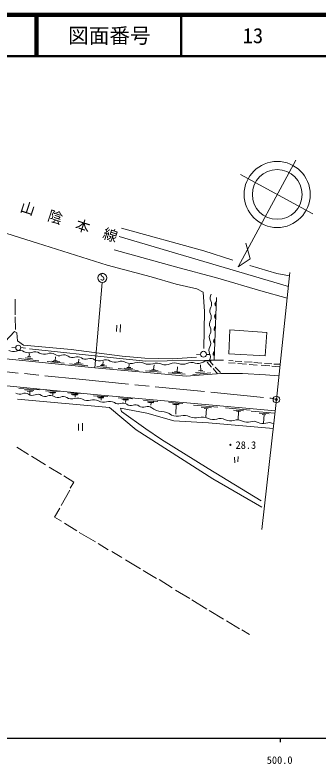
# Model space of a CAD drawing. Units: millimetres, scale not verified. Extents: x 40000 to 680000, y 20000 to 380000.
# Drawn here: x 503769 to 577136, y 198715 to 380000 of the extents above; entities that cross this region are included whole.
import ezdxf
from ezdxf.enums import TextEntityAlignment as Align

# ---------------------------------------------------------------- set-up
doc = ezdxf.new("R2010")
doc.units = ezdxf.units.MM
doc.header["$LTSCALE"] = 1000
doc.header["$PDMODE"] = 32
doc.header["$PDSIZE"] = 500
doc.linetypes.add('CHAIN', pattern=[18.5, 12, -1.5, 3.5, -1.5])
for name, color, linetype, lineweight in [('M-BGD', 7, 'Continuous', 13), ('M-BMK', 2, 'CHAIN', 13), ('M-TTL', 2, 'Continuous', 140), ('M-TTL-BAND', 7, 'Continuous', 25), ('M-TTL-LINE', 7, 'Continuous', 50), ('M-TTL-TXT', 7, 'Continuous', 13), ('M-WORK', 1, 'Continuous', 13)]:
    doc.layers.add(name, color=color, linetype=linetype, lineweight=lineweight)
doc.styles.add('ＭＳ ゴシック', font='')
doc.styles.get('ＭＳ ゴシック').set_extended_font_data('MS Gothic')

msp = doc.modelspace()

# ---------------------------------------------------------------- linework, layer by layer
at = {"layer": 'M-BGD'}
msp.add_circle((567045, 286940), 807, dxfattribs=at)
msp.add_point((567045, 286940), dxfattribs=at)
at = {"layer": 'M-BMK'}
msp.add_lwpolyline([(68628, 292600), (74961, 292345), (87666, 292057), (100926, 291838), (128048, 292024), (170188, 293262), (177363, 293075), (192406, 292652), (204857, 292381), (250486, 293396), (283818, 294124), (301111, 293792), (324988, 293438), (366280, 293372), (412309, 294648), (466039, 295714), (480355, 295601), (492613, 294585), (519321, 291821), (552013, 288643), (565786, 287227), (567045, 286940)], dxfattribs=at)
at = {"layer": 'M-TTL'}
msp.add_line((680000, 380000), (40000, 380000), dxfattribs=at)
at = {"layer": 'M-TTL-BAND'}
for p, q in [((40000, 205000), (579000, 205000)), ((568000, 205000), (568000, 204000))]:
    msp.add_line(p, q, dxfattribs=at)
at = {"layer": 'M-TTL-LINE'}
for p, q in [((508747, 380000), (508747, 370000)), ((509247, 380000), (509247, 370000)), ((543997, 380000), (543997, 370000)), ((40000, 370000), (680000, 370000))]:
    msp.add_line(p, q, dxfattribs=at)
at = {"layer": 'M-WORK'}
for p, q in [((558372, 341385), (575895, 331857)), ((529031, 326357), (569979, 314261)), ((567045, 286940), (570345, 317674)), ((524897, 315285), (523139, 294591)), ((503790, 311245), (503789, 307439)), ((552549, 311661), (551958, 296470)), ((503799, 306925), (503936, 303868)), ((528394, 304961), (528383, 303356)), ((529317, 305055), (529233, 303251)), ((503940, 299471), (502983, 299485)), ((505185, 299492), (506283, 299380)), ((507126, 297233), (507299, 297963)), ((548693, 297888), (547743, 297855)), ((550130, 297856), (550936, 297832)), ((504656, 296893), (509581, 296327)), ((506245, 296988), (508039, 296799)), ((506796, 297240), (507645, 297224)), ((511563, 296107), (515669, 295713)), ((512696, 296217), (514662, 296060)), ((513105, 296343), (513960, 296306)), ((513497, 296326), (513540, 297250)), ((516949, 295561), (521375, 295089)), ((518166, 295677), (520284, 295509)), ((518690, 295887), (519645, 295845)), ((519161, 295866), (519257, 296715)), ((525014, 295352), (525099, 296128)), ((551360, 294769), (550262, 295993)), ((550835, 296314), (551779, 295286)), ((555492, 295839), (557097, 295724)), ((555528, 296370), (556604, 296290)), ((557087, 296217), (558671, 296133)), ((557685, 295661), (559824, 295504)), ((559300, 296070), (561167, 295934)), ((561565, 295913), (563569, 295766)), ((564177, 295661), (565992, 295556)), ((566432, 295525), (567959, 295456)), ((523620, 294922), (527396, 294544)), ((524375, 295131), (526043, 294974)), ((524616, 295362), (525445, 295341)), ((528791, 294418), (533553, 293957)), ((530249, 294512), (532336, 294366)), ((530836, 294712), (531780, 294680)), ((531330, 294695), (531382, 295467)), ((535409, 293883), (539164, 293548)), ((536395, 294009), (538462, 293862)), ((536920, 294187), (537727, 294145)), ((537340, 294165), (537444, 295362)), ((542353, 293694), (543643, 293579)), ((543044, 293633), (543129, 294806)), ((548195, 293841), (549244, 293946)), ((548733, 293895), (548709, 295320)), ((551772, 294405), (552839, 293181)), ((552262, 294776), (553534, 293496)), ((560475, 295441), (562384, 295262)), ((563411, 295262), (565478, 295095)), ((565971, 295042), (567893, 294840)), ((540874, 293380), (545007, 293055)), ((541850, 293568), (544230, 293369)), ((546790, 293023), (551216, 293401)), ((547451, 293464), (549695, 293652)), ((504716, 289637), (509722, 289281)), ((506128, 289267), (508324, 289141)), ((506702, 288987), (507984, 288912)), ((507375, 288948), (507348, 288174)), ((511138, 289051), (514568, 288849)), ((511994, 288745), (513630, 288670)), ((512315, 288577), (513513, 288526)), ((512965, 288549), (512931, 287994)), ((516542, 288573), (519971, 288371)), ((517397, 288267), (519033, 288192)), ((517719, 288099), (518917, 288048)), ((518368, 288071), (518334, 287516)), ((522817, 287853), (526246, 287651)), ((523672, 287547), (525308, 287472)), ((523993, 287379), (525192, 287328)), ((524643, 287351), (524609, 286796)), ((528760, 287302), (532190, 287100)), ((529616, 286996), (531252, 286921)), ((529937, 286828), (531135, 286777)), ((530587, 286800), (530553, 286245)), ((534900, 286662), (538329, 286460)), ((567045, 286940), (563501, 255465)), ((535755, 286356), (537391, 286282)), ((536077, 286188), (537275, 286137)), ((536726, 286161), (536692, 285606)), ((540994, 286201), (544423, 285999)), ((541849, 285895), (543485, 285820)), ((542171, 285727), (543369, 285676)), ((542820, 285699), (542676, 283355)), ((546979, 285589), (552874, 285054)), ((548871, 285047), (551332, 284914)), ((549591, 284767), (550535, 284718)), ((550116, 284740), (549968, 282690)), ((554775, 284899), (560670, 284364)), ((556666, 284357), (559128, 284225)), ((557387, 284078), (558331, 284029)), ((557912, 284051), (557764, 282001)), ((560974, 284134), (566670, 283617)), ((562865, 283592), (565327, 283459)), ((563586, 283312), (564530, 283263)), ((564111, 283285), (563963, 281235)), ((519118, 281036), (519108, 279410)), ((520125, 281204), (520125, 279379)), ((507019, 273635), (504239, 275386)), ((511120, 271138), (507795, 273215)), ((556929, 272976), (556960, 271591)), ((557768, 273102), (557757, 271832)), ((515032, 268747), (512085, 270540)), ((514917, 261300), (517014, 264992)), ((518745, 255117), (515787, 256984)), ((523224, 252463), (519343, 254750)), ((526370, 250523), (523874, 252054)), ((529622, 248687), (527241, 250134)), ((534132, 245991), (530503, 248173)), ((538055, 243621), (534772, 245572)), ((541820, 241345), (538663, 243369)), ((546072, 238768), (542597, 240831)), ((550246, 236223), (546624, 238418)), ((554288, 233782), (550820, 235880)), ((558139, 231463), (554959, 233398)), ((560558, 230102), (558721, 231179))]:
    msp.add_line(p, q, dxfattribs=at)
for points in [[(436586, 344952), (447897, 341920), (459608, 338739), (476022, 332303), (481827, 330834), (485651, 329064), (488943, 330019), (492235, 329949), (500235, 327612), (509262, 324745), (526059, 319488), (536732, 316620), (542786, 314815), (547795, 313747), (549305, 312921), (549636, 308225), (549494, 299316)], [(571724, 344835), (557794, 319076), (560745, 320970), (559632, 324783)], [(529571, 328415), (549460, 322939), (556505, 320638)], [(527778, 323125), (542669, 319042), (552841, 316328), (563260, 313213), (569679, 311469)], [(560646, 319364), (567195, 317452), (570256, 316841)], [(547726, 297206), (542015, 296763), (535194, 296976), (529743, 297400), (517400, 299029), (505860, 300091), (504373, 301106), (504231, 303112), (503620, 303387), (501355, 300995), (499960, 300786), (494999, 301258), (488170, 301478), (477619, 302265)], [(507275, 299172), (528375, 296935), (535486, 296196), (551007, 296486), (554227, 296433)], [(380056, 297718), (380073, 297189), (404241, 297645), (422956, 298107), (448659, 298471), (456965, 298617), (475509, 298921), (487508, 298244), (498364, 297111), (514297, 295525), (523139, 294591), (536559, 293351), (545218, 292583), (553635, 293244), (558843, 293228), (564381, 292897), (567659, 292659)], [(371717, 290565), (403507, 291450), (435709, 292027), (473053, 292480), (486051, 291735), (502605, 290149), (522865, 288182), (547188, 286008), (566735, 284186)], [(504379, 287057), (526673, 284988), (533124, 279592), (551658, 267752), (563554, 260872)], [(563376, 262424), (550505, 270226), (539275, 277290), (535471, 279859), (529591, 284031), (529318, 284828), (535706, 283640), (542254, 281784), (550616, 281262), (566252, 279905)], [(517119, 265443), (518032, 266911), (515588, 268464)], [(515032, 257487), (513322, 258484), (514665, 260649)]]:
    msp.add_lwpolyline(points, dxfattribs=at)
msp.add_lwpolyline([(555793, 303777), (555559, 298012), (564331, 297516), (564707, 303116)], close=True, dxfattribs=at)
for centre, radius in [((567248, 336559), 8001), ((567248, 336559), 6012), ((524913, 316365), 1080), ((504563, 299457), 623), ((549412, 297888), 719)]:
    msp.add_circle(centre, radius, dxfattribs=at)
for centre, radius, start, end in [((552701, 311607), 1692, 150.52159, 206.79614), ((549679, 310081), 1692, 330.52159, 26.79614), ((552753, 310051), 567, 115.84588, 239.70091), ((552753, 310051), 453, 123.80527, 231.74152), ((552753, 310051), 340, 139.43065, 216.11614), ((552626, 308416), 1692, 150.52159, 206.79614), ((549605, 306890), 1692, 330.52159, 26.79614), ((552637, 307053), 567, 115.84588, 239.70091), ((552637, 307053), 453, 123.80527, 231.74152), ((552637, 307053), 340, 139.43065, 216.11614), ((552551, 305224), 1692, 150.52159, 206.79614), ((552520, 304055), 567, 115.84588, 239.70091), ((552476, 302033), 1692, 150.52159, 206.79614), ((549530, 303699), 1692, 330.52159, 26.79614), ((552520, 304055), 453, 123.80527, 231.74152), ((552520, 304055), 340, 139.43065, 216.11614), ((549455, 300507), 1692, 330.52159, 26.79614), ((552403, 301058), 567, 115.84588, 239.70091), ((552403, 301058), 453, 123.80527, 231.74152), ((552403, 301058), 340, 139.43065, 216.11614), ((552402, 298842), 1692, 150.52159, 206.79614), ((503403, 300832), 2290, 240.80993, 289.06283), ((504898, 296504), 2290, 60.80993, 109.06283), ((507131, 300502), 2290, 240.80993, 289.06283), ((508627, 296174), 2290, 60.80993, 109.06283), ((510860, 300171), 2290, 240.80993, 289.06283), ((512356, 295843), 2290, 60.80993, 109.06283), ((514470, 299239), 1717, 234.4797, 290.34336), ((515664, 296020), 1717, 54.4797, 110.34336), ((517658, 298815), 1717, 234.4797, 290.34336), ((518852, 295595), 1717, 54.4797, 110.34336), ((549380, 297316), 1692, 330.52159, 26.79614), ((552287, 298060), 567, 115.84588, 239.70091), ((552287, 298060), 453, 123.80527, 231.74152), ((552287, 298060), 340, 139.43065, 216.11614), ((520847, 298390), 1717, 234.4797, 290.34336), ((522041, 295170), 1717, 54.4797, 110.34336), ((524170, 298636), 2358, 241.30766, 288.84016), ((525694, 294172), 2358, 61.30766, 108.84016), ((527958, 298310), 2358, 241.30766, 288.84016), ((529481, 293846), 2358, 61.30766, 108.84016), ((531845, 298744), 3085, 246.472, 287.95766), ((533748, 292873), 3085, 66.472, 107.95766), ((536211, 298531), 3085, 246.472, 287.95766), ((538114, 292661), 3085, 66.472, 107.95766), ((540271, 297939), 2618, 249.31046, 294.39562), ((542433, 293171), 2618, 69.31046, 114.39562), ((544282, 298069), 2618, 249.31046, 294.39562), ((546445, 293301), 2618, 69.31046, 114.39562), ((548060, 298117), 2466, 253.73187, 300.20209), ((550541, 293854), 2466, 73.73187, 120.20209), ((504894, 289788), 1589, 235.97705, 294.08346), ((506191, 286885), 1589, 55.97705, 114.08346), ((507970, 289520), 1589, 235.97705, 294.08346), ((509267, 286618), 1589, 55.97705, 114.08346), ((511046, 289253), 1589, 235.97705, 294.08346), ((512343, 286351), 1589, 55.97705, 114.08346), ((514122, 288985), 1589, 235.97705, 294.08346), ((515419, 286083), 1589, 55.97705, 114.08346), ((517501, 289515), 2428, 240.57761, 287.41253), ((518954, 284882), 2428, 60.57761, 107.41253), ((521340, 289112), 2428, 240.57761, 287.41253), ((522793, 284478), 2428, 60.57761, 107.41253), ((525179, 288708), 2428, 240.57761, 287.41253), ((526632, 284074), 2428, 60.57761, 107.41253), ((528762, 287418), 1546, 232.64934, 291.59342), ((529900, 284543), 1546, 52.64934, 111.59342), ((531775, 287001), 1546, 232.64934, 291.59342), ((532913, 284126), 1546, 52.64934, 111.59342), ((534788, 286584), 1546, 232.64934, 291.59342), ((535926, 283710), 1546, 52.64934, 111.59342), ((539451, 288260), 4211, 232.08501, 267.54338), ((539090, 279846), 4211, 52.08501, 87.54338), ((543054, 286040), 3185, 244.40547, 285.23323), ((544727, 279895), 3185, 64.40547, 105.23323), ((547479, 285639), 3185, 244.40547, 285.23323), ((549152, 279494), 3185, 64.40547, 105.23323), ((551781, 284918), 2843, 243.8598, 287.09529), ((553452, 279483), 2843, 63.8598, 107.09529), ((555958, 284588), 2843, 243.8598, 287.09529), ((557629, 279152), 2843, 63.8598, 107.09529), ((560003, 283729), 2314, 241.03081, 289.02816), ((561511, 279355), 2314, 61.03081, 109.02816), ((563753, 283403), 2314, 241.03081, 289.02816), ((565261, 279029), 2314, 61.03081, 109.02816)]:
    msp.add_arc(centre, radius, start, end, dxfattribs=at)

# ---------------------------------------------------------------- texts
at = {"layer": 'M-TTL-BAND', "style": 'ＭＳ ゴシック'}
msp.add_text('500.0', height=1833, dxfattribs=at).set_placement((567844, 198195), align=Align.BOTTOM_CENTER)
at = {"layer": 'M-TTL-TXT', "style": 'ＭＳ ゴシック'}
for s, p in [('図面番号', (526622, 375000)), ('13', (561372, 375000))]:
    msp.add_text(s, height=3666, dxfattribs=at).set_placement(p, align=Align.MIDDLE_CENTER)
at = {"layer": 'M-WORK', "style": 'ＭＳ ゴシック'}
msp.add_text('S', height=1833, dxfattribs=at).set_placement((524921, 315193), align=Align.BOTTOM_CENTER)
msp.add_text('・28.3', height=1833, dxfattribs=at).set_placement((554675, 274443), align=Align.BOTTOM_LEFT)
at = {"layer": 'M-WORK', "insert": (504734, 332243), "char_height": 2566, "attachment_point": 7, "rotation": 342.133, "style": 'ＭＳ ゴシック'}
msp.add_mtext('\\T2;山陰本線', dxfattribs=at)

doc.saveas('drawing.dxf')
